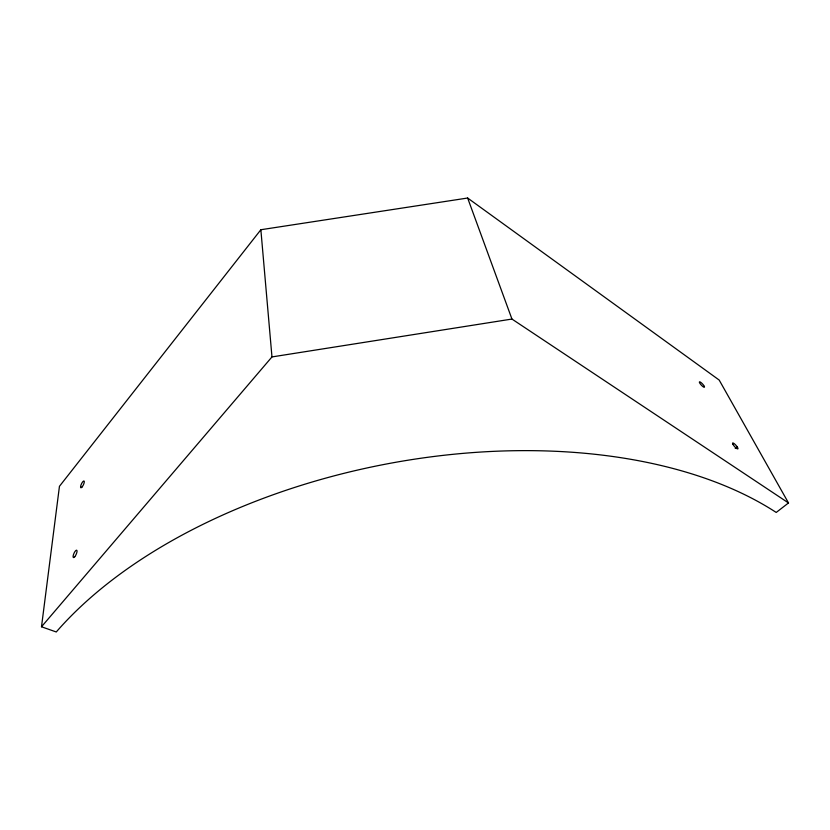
<?xml version="1.0" encoding="UTF-8"?>
<svg xmlns="http://www.w3.org/2000/svg" width="830" height="830" viewBox="0 0 830 830"><rect width="100%" height="100%" fill="white"/><g stroke="black" fill="none" stroke-linecap="round" stroke-linejoin="round"><path stroke-width="1.25" d="M41.5 626.775L59.449 486.318L260.859 229.734L467.643 198.028L719.185 380.057L788.5 502.949L776.216 512.442A435.428 245.39 -11 0 0 56.264 631.972L41.5 626.775L271.97 356.921L511.944 319.052L788.5 502.949M735.235 448.439L737.175 446.841M467.643 198.028L511.944 319.052M260.859 229.734L271.97 356.921M704.307 386.396L703.985 385.805A3.652 0.84 47.1 0 0 700.696 382.308A3.652 0.84 47.1 0 0 699.545 382.692L699.866 383.273A3.652 0.84 47.1 0 0 703.166 386.78A3.652 0.84 47.1 0 0 704.307 386.396M74.773 556.712A4.015 1.214 -65.9 0 0 76.91 550.404A4.015 1.214 -65.9 0 0 73.517 554.482A4.015 1.214 -65.9 0 0 74.773 556.712M82.17 486.868A3.735 1.079 -64.8 0 0 84.162 481.11A3.735 1.079 -64.8 0 0 80.956 485.125A3.735 1.079 -64.8 0 0 82.17 486.868M732.932 444.361A3.922 0.944 48 0 0 737.631 448.926A3.922 0.944 48 0 0 735.255 444.558A3.922 0.944 48 0 0 732.932 444.361"/></g></svg>
